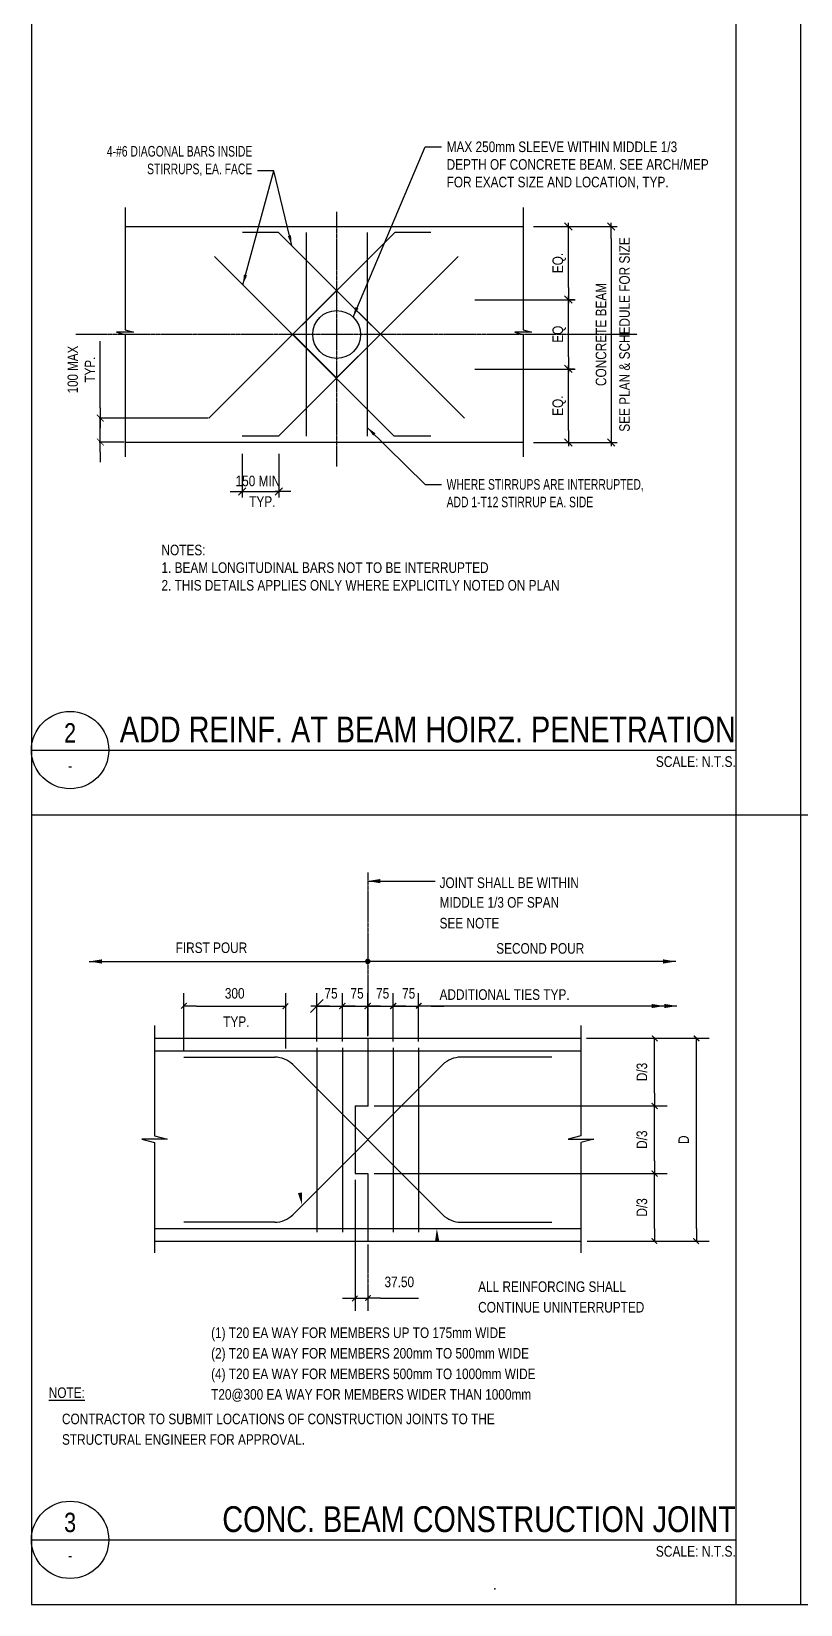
# Model space of a CAD drawing. Header units: millimetres. Extents: x 2250 to 89875, y -16050 to 57150.
# Drawn here: x 2250 to 20075, y -16050 to 20403 of the extents above; entities that cross this region are included whole.
import ezdxf
from ezdxf.enums import TextEntityAlignment as Align

# ---------------------------------------------------------------- set-up
doc = ezdxf.new("R2010")
doc.units = ezdxf.units.MM
doc.linetypes.add('CENTER2', pattern=[1.125, 0.75, -0.125, 0.125, -0.125])
for name, color, linetype in [('CEN', 3, 'CENTER2'), ('DIM', 4, 'Continuous'), ('REBAR', 7, 'Continuous'), ('S-G-BREK', 2, 'Continuous'), ('S-G-CNLN', 1, 'CENTER2'), ('S-G-CNTR', 1, 'CENTER2'), ('S-G-DIM', 1, 'Continuous'), ('S-G-DIMS', 1, 'Continuous'), ('S-G-LEDR', 2, 'Continuous'), ('S-G-MEDM', 3, 'Continuous'), ('S-G-RBAR', 7, 'Continuous'), ('S-G-TEXT', 3, 'Continuous'), ('S-G-THCK', 6, 'Continuous'), ('S-G-TITL', 7, 'Continuous'), ('S-G-TITLREF', 4, 'Continuous'), ('SDEOP', 7, 'Continuous'), ('SPSDI', 11, 'Continuous'), ('SPSWA', 3, 'Continuous'), ('SSLRE', 1, 'Continuous')]:
    doc.layers.add(name, color=color, linetype=linetype)
doc.layers.add('NPLT-JLA', color=193, linetype='Continuous', plot=False)
doc.styles.add('ARIAL', font='arial.ttf', dxfattribs={"width": 0.8})
doc.styles.add('ARIAL23', font='arial.ttf', dxfattribs={"width": 0.8, "height": 31.25})
doc.dimstyles.new('ARIALDIMS', dxfattribs={"dimscale": 12, "dimtxt": 20, "dimasz": 19.5, "dimexe": 2.25, "dimexo": 1.75, "dimgap": 10, "dimtad": 1, "dimzin": 3, "dimdsep": 46, "dimtxsty": 'ARIAL', "dimblk1": 'nyatick', "dimblk2": 'nyatick', "dimsah": 1, "dimcen": 2.25, "dimclrd": 1, "dimclre": 1, "dimclrt": 2, "dimadec": 0, "dimazin": 0, "dimtfac": 1, "dimtmove": 0, "dimatfit": 3, "dimfxl": 1, "dimfrac": 2, "dimtolj": 1, "dimtzin": 0, "dimarcsym": 0})

# ---------------------------------------------------------------- blocks, each defined once
blk = doc.blocks.new('TICK')
blk.add_line((-1, 0), (0, 0))
at = {"const_width": 0.1}
blk.add_lwpolyline([(-0.24, -0.24), (0.2, 0.2)], dxfattribs=at)
blk = doc.blocks.new('nyatick')
at = {"layer": 'S-G-DIMS'}
blk.add_line((-1.01, 0), (1, 0), dxfattribs=at)
at = {"layer": 'S-G-DIMS', "const_width": 0.08}
blk.add_lwpolyline([(0.34, 0.34), (-0.34, -0.34)], dxfattribs=at)
blk = doc.blocks.new('*D814')
at = {"layer": 'Defpoints', "color": 0, "transparency": 16777216}
for p in [(3846, 11444), (6365, 11444), (4421, 10889)]:
    blk.add_point(p, dxfattribs=at)
at = {"layer": 'S-G-DIMS', "color": 1, "lineweight": -2, "transparency": 16777216}
for p, q in [((3846, 11678), (3846, 13224)), ((6344, 11444), (3819, 11444)), ((3846, 10889), (3846, 11444)), ((4400, 10889), (3819, 10889)), ((3846, 10655), (3846, 10421))]:
    blk.add_line(p, q, dxfattribs=at)
at = {"layer": 'S-G-DIMS', "color": 1, "lineweight": -2, "transparency": 16777216, "xscale": 234, "yscale": 234, "zscale": 234}
for p, rotation in [((3846, 11444), 270), ((3846, 10889), 90)]:
    blk.add_blockref('nyatick', p, dxfattribs=dict(at, rotation=rotation))
at = {"layer": 'S-G-DIMS', "color": 2, "transparency": 16777216, "insert": (3406, 12568), "char_height": 240, "attachment_point": 5, "rotation": 90, "style": 'ARIAL'}
blk.add_mtext('\\A1;100 MAX\\PTYP.', dxfattribs=at)

msp = doc.modelspace()

# ---------------------------------------------------------------- linework, layer by layer
at = {"color": 7}
msp.add_line((9014.28859, -2033.1557), (8720.11751, -2327.32678), dxfattribs=at)
at = {"color": 3}
msp.add_line((9014.28859, -2180.24126), (8721.6595, -2180.24126), dxfattribs=at)
at = {"layer": 'CEN'}
msp.add_line((10043.88738, -7708.04558), (10043.88738, -9240.39144), dxfattribs=at)
at = {"layer": 'DIM'}
msp.add_line((11514.74274, -2180.24126), (11808.91382, -2180.24126), dxfattribs=at)
for points in [[(8524.09368, -6798.40619, 0, 97.95897, 0), (8474.58499, -6508.43117, 0, 0, 0.6060544016), (7468.1188, -6183.84058, 0, 0, 0.156138319), (5809.47995, -9487.77424, 0, 0, 0.44941544), (6179.64889, -9798.45069, 0, 0, 0.0495081224)], [(11645.54708, -7337.81005, 0, 97.95897, 0), (11652.87985, -7631.88972, 0, 0, 0.3302411207), (12433.88837, -8632.28891, 0, 0, -7.362161282)]]:
    msp.add_lwpolyline(points, format="xyseb", dxfattribs=at)
msp.add_point((14986.24085, -6063.06872), dxfattribs=at)
at = {"layer": 'NPLT-JLA'}
for p, q in [((2250, 57150), (2250, -16050)), ((18575, 57150), (18575, -16050)), ((18575, 57150), (18575, 2250)), ((20075, 57150), (20075, -16050)), ((2250, 2249.99998), (89875, 2249.99998)), ((2250, -16050), (89875, -16050))]:
    msp.add_line(p, q, dxfattribs=at)
msp.add_point((12986.70681, -15689.29735), dxfattribs=at)
at = {"layer": 'REBAR'}
msp.add_lwpolyline([(9994.85885, -1148.05223, 1), (10092.91587, -1148.05223, 1), (9994.85885, -1148.05223, 1), (10076.57303, -1148.05223, 1), (10011.20168, -1148.05223, 1), (10060.2302, -1148.05223, 1), (10027.54452, -1148.05223, 1), (10043.88736, -1148.05223, 1)], format="xyb", dxfattribs=at)
at = {"layer": 'S-G-BREK'}
for points in [[(4420.85065, 16327.5811), (4420.85065, 13488.62874), (4616.96471, 13436.08014), (4224.7366, 13436.08014), (4420.85065, 13383.53154), (4420.85065, 10544.57917)], [(13645.77085, 16327.5811), (13645.77085, 13488.62874), (13841.8849, 13436.08014), (13449.6568, 13436.08014), (13645.77085, 13383.53154), (13645.77085, 10544.57917)], [(5101.53387, -2632.28116), (5101.53387, -5185.48566), (5395.70494, -5264.30857), (4807.36279, -5264.30857), (5101.53388, -5343.13147), (5101.53388, -7896.33597)], [(14986.24085, -2632.28116), (14986.24085, -5185.48566), (14692.06977, -5264.30857), (15280.41193, -5264.30857), (14986.24087, -5343.13147), (14986.24087, -7896.33597)]]:
    msp.add_lwpolyline(points, dxfattribs=at)
at = {"layer": 'S-G-CNLN'}
for p, q in [((9323.43157, 16225.71671), (9323.43157, 10321.42902)), ((3280.83047, 13387.30527), (16287.3568, 13387.30527))]:
    msp.add_line(p, q, dxfattribs=at)
at = {"layer": 'S-G-CNTR'}
msp.add_line((10043.88737, 914.14356), (10043.88737, -2860.73227), dxfattribs=at)
at = {"layer": 'S-G-DIM'}
for p, q in [((13888.72119, 15881.50706), (15826.79308, 15881.50706)), ((14779.05442, 15795.77604), (14607.59233, 15967.23813)), ((14693.32337, 15604.04549), (14693.32337, 15967.23813)), ((15773.14529, 15795.77604), (15601.6832, 15967.23813)), ((15687.41424, 15604.04549), (15687.41424, 15967.23813)), ((14693.32337, 14471.60549), (14693.32337, 15602.74943)), ((15687.41424, 15602.74943), (15687.41424, 11159.48018)), ((14779.05442, 14107.11678), (14607.59233, 14278.57888)), ((14607.59233, 14278.57888), (14779.05442, 14107.11678)), ((14693.32337, 14470.30943), (14693.32337, 14107.11678)), ((14693.32337, 13915.38623), (14693.32337, 14278.57888)), ((12526.58852, 14184.8123), (14849.94832, 14184.8123)), ((14693.32337, 12861.57988), (14693.32337, 13914.09017)), ((14729.86529, 14192.8478), (14832.70221, 14192.8478)), ((14729.86529, 14192.8478), (14832.70221, 14192.8478)), ((14693.32337, 12860.28382), (14693.32337, 12497.09118)), ((12526.58852, 12577.41724), (14849.94832, 12577.41724)), ((14779.05442, 12497.09118), (14607.59233, 12668.55327)), ((14607.59233, 12668.55327), (14779.05442, 12497.09118)), ((14663.56732, 12582.82219), (14832.70221, 12582.82219)), ((14663.56732, 12582.82219), (14832.70221, 12582.82219)), ((14693.32337, 12305.36062), (14693.32337, 12668.55327)), ((14693.32337, 11159.48018), (14693.32337, 12304.06456)), ((14607.59233, 10966.45356), (14779.05442, 10794.99147)), ((14693.32337, 11158.18411), (14693.32337, 10794.99147)), ((15601.6832, 10966.45356), (15773.14529, 10794.99147)), ((15687.41424, 11158.18411), (15687.41424, 10794.99147)), ((7136.31957, 10617.50044), (7136.31957, 9602.50471)), ((7980.8181, 10617.50044), (7980.8181, 9602.50471)), ((13888.72119, 10880.72249), (15826.79308, 10880.72249)), ((14663.56732, 10880.72249), (14832.70221, 10880.72249)), ((6858.85797, 9741.8835), (7222.05062, 9741.8835)), ((7136.31957, 9741.8835), (7980.8181, 9741.8835)), ((8258.2797, 9741.88351), (7895.08705, 9741.88351))]:
    msp.add_line(p, q, dxfattribs=at)
at = {"layer": 'S-G-DIMS', "color": 1}
for p, q in [((5778.40676, -3219.41497), (5778.40676, -1886.07016)), ((6072.57782, -2180.24126), (7848.33076, -2180.24126)), ((8142.50186, -3161.13758), (8142.50186, -1886.07016)), ((9161.37413, -2180.24126), (8867.20305, -2180.24126)), ((8867.20305, -2180.24126), (9455.5452, -2180.24126)), ((8867.20307, -2999.65346), (8867.20307, -1886.07016)), ((9749.71628, -2180.24126), (9455.5452, -2180.24126)), ((9455.5452, -2180.24126), (10043.88736, -2180.24126)), ((9455.54522, -2999.65346), (9455.54522, -1886.07016)), ((9455.54522, -2999.65346), (9455.54522, -1886.07016)), ((9749.71628, -2180.24126), (10043.88736, -2180.24126)), ((10338.05844, -2180.24126), (10043.88736, -2180.24126)), ((10043.88736, -2180.24126), (10632.22951, -2180.24126)), ((10043.88737, -2879.45637), (10043.88737, -1886.07016)), ((10338.05844, -2180.24126), (10632.22951, -2180.24126)), ((10632.22951, -2180.24126), (11220.57167, -2180.24126)), ((10632.22953, -2999.65346), (10632.22953, -1886.07016)), ((10632.22953, -2999.65346), (10632.22953, -1886.07016)), ((10926.40059, -2180.24126), (11220.57167, -2180.24126)), ((17209.98771, -2180.24126), (11220.57167, -2180.24126)), ((11220.57168, -2999.65346), (11220.57168, -1886.07016)), ((15110.34606, -2925.24392), (16985.88293, -2925.24392)), ((15133.32639, -2925.24392), (17954.52802, -2925.24392)), ((16691.71187, -4199.98523), (16691.71187, -3219.41497)), ((17660.35695, -7337.81005), (17660.35695, -3219.41497)), ((10190.9729, -4494.15633), (16985.88293, -4494.15633)), ((15133.32639, -4494.15633), (16985.88293, -4494.15633)), ((16691.71187, -5768.89764), (16691.71187, -4788.32738)), ((10190.9729, -6063.06874), (16985.88293, -6063.06874)), ((15133.32639, -6063.06874), (16985.88293, -6063.06874)), ((9749.7163, -6210.15426), (9749.7163, -9246.15489)), ((16691.71187, -7337.81005), (16691.71187, -6357.2398)), ((15133.32639, -7631.98115), (17954.52802, -7631.98115)), ((15133.32639, -7631.98115), (16985.88293, -7631.98115)), ((9749.71628, -8951.98384), (10043.88736, -8951.98384)), ((10338.05844, -8951.98384), (10632.22951, -8951.98384)), ((10632.22951, -8951.98384), (11223.27715, -8951.98384))]:
    msp.add_line(p, q, dxfattribs=at)
for points in [[(10043.88736, 714.49445), (11608.08136, 714.49445)], [(3589.63578, -1148.05226), (10043.88736, -1148.05226)], [(17185.01056, -1148.05226), (10043.88736, -1148.05226)]]:
    msp.add_lwpolyline(points, dxfattribs=at)
for p in [(8142.50184, -2180.24124), (9455.5452, -2180.24124), (10043.88736, -2180.24124), (10632.22951, -2180.24124), (11220.57167, -2180.24124), (16691.71185, -2925.2439), (17660.35694, -2925.2439), (10043.88736, -4494.15631), (14986.24085, -4494.15631), (16691.71185, -4494.15631), (16691.71185, -6063.06872), (10043.88736, -8951.98381)]:
    msp.add_point(p, dxfattribs=at)
for points in [[(10043.88736, 714.49447), (10338.05844, 763.52298), (10338.05844, 665.46596), (10338.05844, 763.52298)], [(3589.63578, -1148.05223), (3883.80685, -1099.02372), (3883.80685, -1197.08075), (3883.80685, -1099.02372)], [(17185.01056, -1148.05223), (16890.83948, -1099.02372), (16890.83948, -1197.08075), (16890.83948, -1099.02372)], [(16914.94513, -2180.24124), (16620.77405, -2229.26975), (16620.77405, -2131.21272), (16620.77405, -2229.26975)], [(17209.98771, -2180.24124), (16915.81663, -2229.26975), (16915.81663, -2131.21272), (16915.81663, -2229.26975)]]:
    msp.add_solid(points, dxfattribs=at)
at = {"layer": 'S-G-MEDM'}
for p, q in [((5101.53387, -2925.24392), (14986.24085, -2925.24392)), ((5101.53387, -7631.98116), (14986.24085, -7631.98116))]:
    msp.add_line(p, q, dxfattribs=at)
at = {"layer": 'S-G-RBAR', "color": 6}
for p, q in [((6364.76768, 11443.8069), (10668.22844, 15747.26765)), ((7979.31992, 15747.26762), (7140.93864, 15747.26762)), ((7979.31992, 15747.26765), (12282.78068, 11443.8069)), ((8614.08742, 15747.26765), (8614.08742, 11027.34296)), ((10032.77573, 15747.26765), (10032.77573, 11027.34296)), ((11502.85398, 15747.26762), (10668.22844, 15747.26762)), ((6492.322, 15191.9824), (10656.96144, 11027.34296)), ((7978.63471, 11027.34296), (12143.27415, 15191.9824)), ((7978.63471, 11027.34292), (7134.94497, 11027.34292)), ((11502.85398, 11027.34292), (10656.96144, 11027.34292))]:
    msp.add_line(p, q, dxfattribs=at)
at = {"layer": 'S-G-THCK'}
for p, q in [((5101.53387, -3219.415), (14986.24085, -3219.415)), ((10043.88737, -2925.2439), (10043.88737, -4494.15631)), ((5778.40674, -3366.50054), (7888.07606, -3366.50054)), ((11783.67793, -3538.82194), (8304.09679, -7018.40309)), ((8304.09679, -3538.82194), (11783.67793, -7018.40309)), ((14309.36798, -3366.50054), (12199.69866, -3366.50054)), ((9749.71628, -4494.15633), (10043.88736, -4494.15633)), ((9749.7163, -4494.15631), (9749.7163, -6063.06872)), ((9749.71628, -6063.06874), (10043.88736, -6063.06874)), ((10043.88738, -6063.06872), (10043.88738, -7631.98113)), ((7888.07606, -7190.72454), (5778.40674, -7190.72454)), ((12199.69866, -7190.72454), (14309.36798, -7190.72454)), ((5101.53387, -7337.81008), (14986.24085, -7337.81008))]:
    msp.add_line(p, q, dxfattribs=at)
at = {"layer": 'S-G-THCK', "ltscale": 10}
for points in [[(8867.20307, -3146.739), (8867.20307, -7423.88582)], [(9455.54522, -3146.739), (9455.54522, -7423.88582)], [(10632.22913, -3146.739), (10632.22913, -4764.75131), (10632.22913, -7423.88582)], [(11220.57168, -3146.739), (11220.57168, -7423.88582)]]:
    msp.add_lwpolyline(points, dxfattribs=at)
at = {"layer": 'S-G-THCK'}
for centre, start, end in [((7888.07606, -3954.84267), 45, 90), ((12199.69866, -3954.84267), 90, 135), ((7888.07606, -6602.38236), 270, 315), ((12199.69866, -6602.38236), 225, 270)]:
    msp.add_arc(centre, 588.34215, start, end, dxfattribs=at)
at = {"layer": 'S-G-TITLREF'}
for p, q in [((2250, 3749.99999), (18575, 3749.99998)), ((2250, -14550.00001), (18575, -14550.00002))]:
    msp.add_line(p, q, dxfattribs=at)
for centre in [(3145.88415, 3749.99997), (3145.88415, -14550.00003)]:
    msp.add_circle(centre, 895.88415, dxfattribs=at)
at = {"layer": 'SDEOP'}
msp.add_circle((9323.43158, 13380.89061), 555.28526, dxfattribs=at)
at = {"layer": 'SPSDI'}
msp.add_lwpolyline([(10337.29823, 13387.76364), (9322.97324, 14402.08863), (8308.64825, 13387.76364), (9322.97324, 12373.43865)], close=True, dxfattribs=at)
at = {"layer": 'SPSWA'}
for p, q in [((4420.85065, 15886.08893), (13645.77085, 15886.08893)), ((4420.85065, 10888.52161), (13645.77085, 10888.52161))]:
    msp.add_line(p, q, dxfattribs=at)
at = {"layer": 'SSLRE'}
for p, q in [((7050.58852, 9656.15249), (7222.05062, 9827.61458)), ((8066.54915, 9827.61458), (7895.08705, 9656.15249))]:
    msp.add_line(p, q, dxfattribs=at)

# ---------------------------------------------------------------- block references
at = {"layer": 'S-G-DIMS', "color": 1, "xscale": 294.1710770227672, "yscale": 294.1710770227672, "zscale": 294.1710770227672}
for p, rotation in [((5778.40674, -2180.24124), 180), ((9455.5452, -2180.24124), 180), ((10043.88736, -2180.24124), 180), ((10632.22951, -2180.24124), 180), ((11220.57167, -2180.24124), 180), ((16691.71185, -2925.2439), 90), ((17660.35694, -2925.2439), 90), ((16691.71185, -4494.15631), 270), ((16691.71185, -4494.15631), 90), ((16691.71185, -6063.06872), 270), ((16691.71185, -6063.06872), 90), ((16691.71185, -7631.98113), 270), ((17660.35694, -7631.98113), 270), ((10043.88736, -8951.98381), 180)]:
    msp.add_blockref('TICK', p, dxfattribs=dict(at, rotation=rotation))
for p in [(8142.50184, -2180.24124), (9455.5452, -2180.24124), (10043.88736, -2180.24124), (10632.22951, -2180.24124), (9749.71628, -8951.98381)]:
    msp.add_blockref('TICK', p, dxfattribs=at)

# ---------------------------------------------------------------- texts
at = {"layer": 'S-G-DIMS', "color": 3, "style": 'ARIAL23', "width": 0.8}
for s, p in [('JOINT SHALL BE WITHIN', (11708.77049, 553.01036)), ('MIDDLE 1/3 OF SPAN', (11708.77049, 98.54156)), ('SEE NOTE', (11708.77049, -383.16281)), ('FIRST POUR', (5591.71043, -951.66059)), ('SECOND POUR', (13022.41246, -968.02722)), ('ADDITIONAL TIES TYP.', (11708.77049, -2037.31393)), ('TYP.', (6694.615, -2666.33024)), ('ALL REINFORCING SHALL', (12603.26466, -8806.86633)), ('CONTINUE UNINTERRUPTED', (12603.26466, -9283.14332)), ('(1) T20 EA WAY FOR MEMBERS UP TO 175mm WIDE', (6414.3953, -9874.51067)), ('(2) T20 EA WAY FOR MEMBERS 200mm TO 500mm WIDE', (6414.3953, -10350.78765)), ('(4) T20 EA WAY FOR MEMBERS 500mm TO 1000mm WIDE', (6414.3953, -10827.06463)), ('%%UNOTE:', (2651.69972, -11263.60688)), ('T20@300 EA WAY FOR MEMBERS WIDER THAN 1000mm', (6414.3953, -11303.34161)), ('CONTRACTOR TO SUBMIT LOCATIONS OF CONSTRUCTION JOINTS TO THE', (2957.6698, -11871.3744)), ('STRUCTURAL ENGINEER FOR APPROVAL.', (2957.6698, -12347.65139))]:
    msp.add_text(s, height=245.142572, dxfattribs=at).set_placement(p)
for s, p in [('300', (6960.45429, -1886.07016)), ('75', (9193.88373, -1886.07016)), ('75', (9797.23801, -1886.07016)), ('75', (10389.66477, -1886.07016)), ('75', (10993.01905, -1886.07016)), ('37.50', (10775.24952, -8573.79152))]:
    msp.add_text(s, height=245.142572, dxfattribs=at).set_placement(p, align=Align.MIDDLE_CENTER)
for s, height, p in [('D/3', 245.142572, (16397.54078, -3709.40996)), ('D/3', 245.142572, (16397.54078, -5278.32237)), ('D', 245.14257, (17366.18586, -5278.61251)), ('D/3', 245.142572, (16397.54078, -6847.23478))]:
    msp.add_text(s, height=height, rotation=90, dxfattribs=at).set_placement(p, align=Align.MIDDLE_CENTER)
at = {"layer": 'S-G-LEDR', "color": 3, "style": 'ARIAL23'}
for s, insert, char_height, width, attachment_point in [('MAX 250mm SLEEVE WITHIN MIDDLE 1/3 DEPTH OF CONCRETE BEAM. SEE ARCH/MEP FOR EXACT SIZE AND LOCATION, TYP.', (11872.73956, 17853.30306), 245.14257203, 6106.0141675, 1), ('\\W0.7;4-#6 DIAGONAL BARS INSIDE STIRRUPS, EA. FACE', (7367.69683, 17050.20708), 245.142572, 3922.281027, 9), ('{\\W0.7;WHERE STIRRUPS ARE INTERRUPTED, ADD 1-T12 STIRRUP EA. SIDE}', (11872.73956, 10030.09258), 245.142572, 5098.9653351, 1), ('NOTES:\\P1. BEAM LONGITUDINAL BARS NOT TO BE INTERRUPTED\\P2. THIS DETAILS APPLIES ONLY WHERE EXPLICITLY NOTED ON PLAN', (5263.94596, 8509.64983), 245.142572, 9032.2575568, 1)]:
    msp.add_mtext(s, dxfattribs=dict(at, insert=insert, char_height=char_height, width=width, attachment_point=attachment_point))
at = {"layer": 'S-G-TEXT', "style": 'ARIAL23', "width": 0.8}
msp.add_text('SEE PLAN & SCHEDULE FOR SIZE', height=245.142572, rotation=90, dxfattribs=at).set_placement((15995.52601, 13381.1148), align=Align.MIDDLE)
for s, p in [('EQ.', (14448.01664, 15037.17746)), ('CONCRETE BEAM', (15450.38139, 13381.1148)), ('EQ', (14448.01664, 13387.83503)), ('EQ.', (14448.01664, 11731.77237))]:
    msp.add_text(s, height=245.142572, rotation=90, dxfattribs=at).set_placement(p, align=Align.MIDDLE_CENTER)
msp.add_text('150 MIN', height=245.142572, dxfattribs=at).set_placement((7498.43523, 9987.19028), align=Align.MIDDLE_CENTER)
msp.add_text('TYP.', height=245.142572, dxfattribs=at).set_placement((7601.68602, 9508.80755), align=Align.MIDDLE)
at = {"layer": 'S-G-TEXT', "color": 7, "char_height": 248.8567153, "width": 1863.9177852, "attachment_point": 3, "style": 'ARIAL'}
for insert in [(18575, 3608.07995), (18575, -14691.92005)]:
    msp.add_mtext('\\W0.8000;SCALE: N.T.S.', dxfattribs=dict(at, insert=insert))
at = {"layer": 'S-G-TITL', "char_height": 597.2560976, "width": 17688.4119874, "attachment_point": 3, "style": 'ARIAL'}
for s, insert in [('ADD REINF. AT BEAM HOIRZ. PENETRATION', (18575, 4527.3956)), ('CONC. BEAM CONSTRUCTION JOINT', (18575, -13772.6044))]:
    msp.add_mtext(s, dxfattribs=dict(at, insert=insert))
at = {"layer": 'S-G-TITLREF', "style": 'ARIAL', "width": 0.8}
for s, height, p in [('2', 447.94207, (3145.88415, 4153.47215)), ('-', 248.85672, (3145.88415, 3387.73281)), ('3', 447.94207, (3145.88415, -14146.52785)), ('-', 248.85672, (3145.88415, -14912.26719))]:
    msp.add_text(s, height=height, dxfattribs=at).set_placement(p, align=Align.MIDDLE)

# ---------------------------------------------------------------- dimensions: what is measured, and where the dimension line sits
at = {"layer": 'S-G-DIMS'}
dim = msp.add_linear_dim(base=(3846.20708, 11443.8069), p1=(4420.85065, 10888.52161), p2=(6364.76768, 11443.8069), angle=90, text='100 MAX\\PTYP.', dimstyle='ARIALDIMS', dxfattribs=at)
dim.commit()
dim.dimension.update_dxf_attribs({"geometry": '*D814', "text_midpoint": (3405.71594, 12567.99244)})

# ---------------------------------------------------------------- leaders
at = {"layer": 'S-G-LEDR'}
for points in [[(9703.81075, 13785.43159), (11373.01325, 17730.73178), (11755.07113, 17730.73178)], [(7149.82564, 14534.47875), (7868.48541, 17172.77836), (7485.36526, 17172.77836)], [(8282.79423, 15443.79334), (7868.48541, 17172.77836), (7485.36526, 17172.77836)], [(10032.77573, 11227.02665), (11373.01325, 9907.52129), (11755.07113, 9907.52129)]]:
    msp.add_leader(points, dimstyle='ARIALDIMS', override={"dimgap": 0.05, "dimtad": 0}, dxfattribs=at)

doc.saveas('drawing.dxf')
